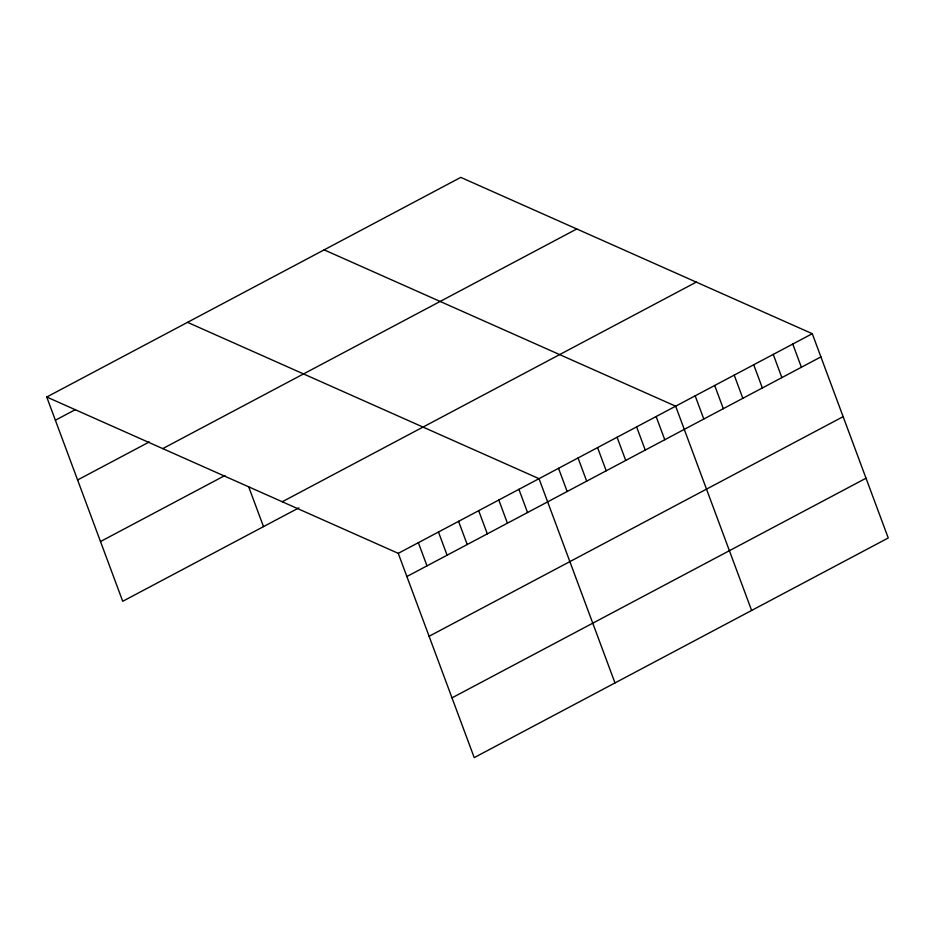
<?xml version="1.0" encoding="UTF-8"?>
<svg xmlns="http://www.w3.org/2000/svg" width="935" height="935" viewBox="0 0 935 935"><rect width="100%" height="100%" fill="white"/><g stroke="black" fill="none" stroke-linecap="round" stroke-linejoin="round"><path stroke-width="1.4" d="M46.75 397.024L460.78 177.381L812.281 333.701L888.25 537.976L474.22 757.619L398.252 553.345L46.75 397.024L122.719 601.298L298.873 507.857M55.375 420.224L75.49 409.553M77.605 479.971L149.238 441.975M162.748 448.613L576.778 228.97M100.501 541.54L224.926 475.529M282.253 501.756L696.283 282.113M398.252 553.345L812.281 333.701M406.877 576.533L820.907 356.901M429.095 636.291L843.136 416.659M451.991 697.861L866.032 478.217M324.153 249.867L675.654 406.187L751.623 610.462M187.526 322.341L539.016 478.662L614.985 682.936M792.763 344.057L801.388 367.256M773.245 354.412L781.87 377.611M753.727 364.767L762.352 387.967M734.209 375.122L742.834 398.322M714.691 385.477L723.316 408.677M695.172 395.832L703.798 419.02M656.136 416.542L664.762 439.731M636.618 426.898L645.244 450.086M617.088 437.241L625.725 460.441M597.57 447.596L606.207 470.796M578.052 457.951L586.677 481.151M558.534 468.306L567.159 491.506M518.913 489.332L527.539 512.532M498.799 500.003L507.425 523.191M478.685 510.674L487.31 533.862M458.582 521.333L467.208 544.532M438.468 532.003L447.094 555.203M418.354 542.674L426.979 565.874M248.675 486.784L263.495 526.615"/></g></svg>
